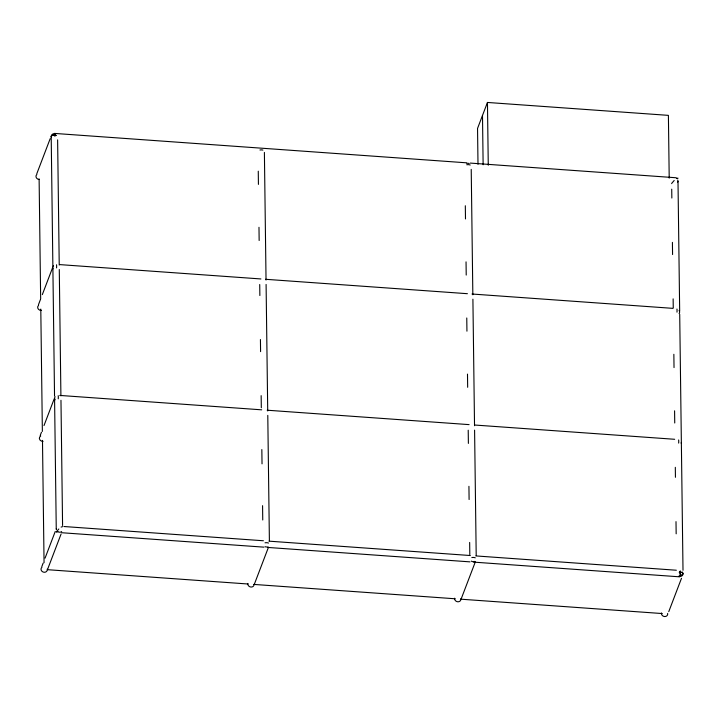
<?xml version="1.0" encoding="UTF-8"?>
<svg xmlns="http://www.w3.org/2000/svg" width="719" height="719" viewBox="0 0 719 719"><rect width="100%" height="100%" fill="white"/><g stroke="black" fill="none" stroke-linecap="round" stroke-linejoin="round"><path stroke-width="1.08" d="M36.813 173.701L50.195 138.65M38.493 304.631L40.408 299.625M42.322 294.619L52.514 267.908M40.183 435.57L41.459 432.227M44.003 425.549L54.204 398.847M41.864 566.5L43.14 563.157M45.054 558.151L55.255 531.449M47.697 569.062L61.088 534.01M254.508 583.819L268.529 547.096M669.209 178.141L668.4 115.364L487.455 102.458L477.542 128.422L478 164.292M461.31 598.576L475.34 561.854M668.76 611.662L681.504 578.274M58.814 528.995L56.433 531.79A2.256 0.485 -46 0 0 56.289 532.159L57.79 531.701M674.179 180.469L671.798 183.255A2.247 0.485 -46 0 0 671.654 183.633M61.106 527.081L62.589 526.623M676.462 178.546L677.954 178.096A2.247 0.476 -46.4 0 1 677.801 178.465M676.327 177.773L470.262 163.087M54.563 133.419L466.586 162.818M59.92 264.619L260.916 278.954M265.5 279.287L467.413 293.694M472.006 294.017L672.993 308.361M59.767 395.423L261.68 409.83M267.189 410.216L469.103 424.623M474.612 425.019L674.683 439.291M63.901 526.515L263.424 540.76M268.942 541.155L470.352 555.526M475.87 555.922L676.363 570.23M61.654 532.725L263.99 547.159M267.666 547.429L470.001 561.863M473.677 562.123L679.689 576.827A3.191 0.512 -85.9 0 0 680.318 574.346A3.191 0.512 -85.9 0 0 680.309 570.904M47.508 569.691L247.965 583.99M253.564 584.394L455.145 598.774M460.744 599.179L662.325 613.559M677.999 181.296L679.671 310.959M679.707 314.284L683.005 570.275M679.832 571.407L679.859 573.654M671.726 189.169L671.843 198.04M672.409 242.366L672.571 254.553M673.137 298.879L673.254 307.75M673.856 354.287L674.027 367.589M674.584 410.81L674.737 422.997M675.312 467.323L675.438 477.299M676.004 521.626L676.166 533.822M487.455 102.458L488.264 165.226M482.494 115.435L483.132 164.759M471.224 169.36L472.841 294.79M472.904 299.194L474.531 425.729M474.585 430.124L476.203 555.562M465.319 205.751L465.49 218.953M466.047 261.869L466.218 275.071M466.766 317.978L466.937 331.18M467.494 374.096L467.665 387.298M468.213 430.205L468.384 443.407M468.932 486.323L469.103 499.525M469.66 542.441L469.813 554.538M264.394 152.41L266.039 280.042M266.093 284.436L267.72 410.971M267.783 415.375L269.391 540.805M258.265 171.194L258.427 184.397M258.984 227.303L259.155 240.506M259.721 284.517L259.865 295.527M260.431 339.53L260.584 351.636M261.15 395.648L261.312 407.754M261.842 449.564L262.031 463.863M262.57 505.673L262.75 519.981M57.619 139.854L59.228 265.086M59.282 269.517L60.908 395.854M60.971 400.285L62.58 525.508M51.202 136.646L52.873 266.309M52.909 269.634L54.536 395.962M54.581 399.288L56.253 528.95M39.114 178.896L40.659 298.978M40.794 309.08L42.367 431.409M42.484 440.388L44.057 562.716M682.079 571.839A3.191 2.786 20.9 0 1 678.709 576.189M679.185 572.225A3.191 1.465 -0.7 0 1 683.032 573.456A3.191 1.465 -0.7 0 1 679.922 575.128M51.471 137.212A3.191 1.465 -0.7 0 1 52.532 135.415A3.191 1.465 -0.7 0 1 56.549 135.487M51.471 137.41A3.191 2.786 20.9 0 1 55.543 134.058M53.97 135.585A3.191 0.512 -85.9 0 1 54.662 133.437A3.191 0.512 -85.9 0 1 54.914 136.322M678.628 439.974A3.191 0.512 -85.9 0 1 678.655 443.093M58.203 395.702A3.191 0.512 -85.9 0 1 58.239 398.829M259.963 150.001A3.191 1.465 -0.7 0 1 262.893 150.091M265.023 542.8A3.191 1.465 -0.7 0 1 268.466 543.061M676.939 309.035A3.191 0.512 -85.9 0 1 676.974 312.163M56.522 264.772A3.191 0.512 -85.9 0 1 56.549 267.899M466.766 164.759A3.191 1.465 -0.7 0 1 470.208 165.019M471.826 557.558A3.191 1.465 -0.7 0 1 475.268 557.818M47.229 569.16A3.191 2.786 20.9 0 1 43.23 572.081A3.191 2.786 20.9 0 1 41.927 567.273M61.663 531.566A3.191 2.786 20.9 0 1 57.727 531.611M56.361 529.678A3.191 2.786 20.9 0 1 56.361 528.627M43.059 441.34A3.191 2.786 20.9 0 1 40.731 436.02M55.138 399.8A3.191 2.786 20.9 0 1 55.129 396.69M41.369 310.41A3.191 2.786 20.9 0 1 38.556 305.404M53.449 268.861A3.191 2.786 20.9 0 1 53.449 265.76M39.123 179.48A3.191 2.786 20.9 0 1 36.867 174.474M254.095 584.43A3.191 2.786 20.9 0 1 250.688 587.001A3.191 2.786 20.9 0 1 247.866 583.442M267.423 546.862A3.191 2.786 20.9 0 1 265.095 546.674M460.843 598.675A3.191 2.786 20.9 0 1 457.778 601.785A3.191 2.786 20.9 0 1 454.669 598.199M474.783 561.395A3.191 2.786 20.9 0 1 471.34 561.126M466.829 163.384A3.191 2.786 20.9 0 1 469.156 163.573M667.645 613.433A3.191 2.786 20.9 0 1 664.581 616.543A3.191 2.786 20.9 0 1 661.48 612.956M681.261 442.437A3.191 2.786 20.9 0 1 681.261 443.479M679.113 310.446A3.191 2.786 20.9 0 1 679.113 313.556M677.711 180.038A3.191 2.786 20.9 0 1 677.72 182.141"/></g></svg>
